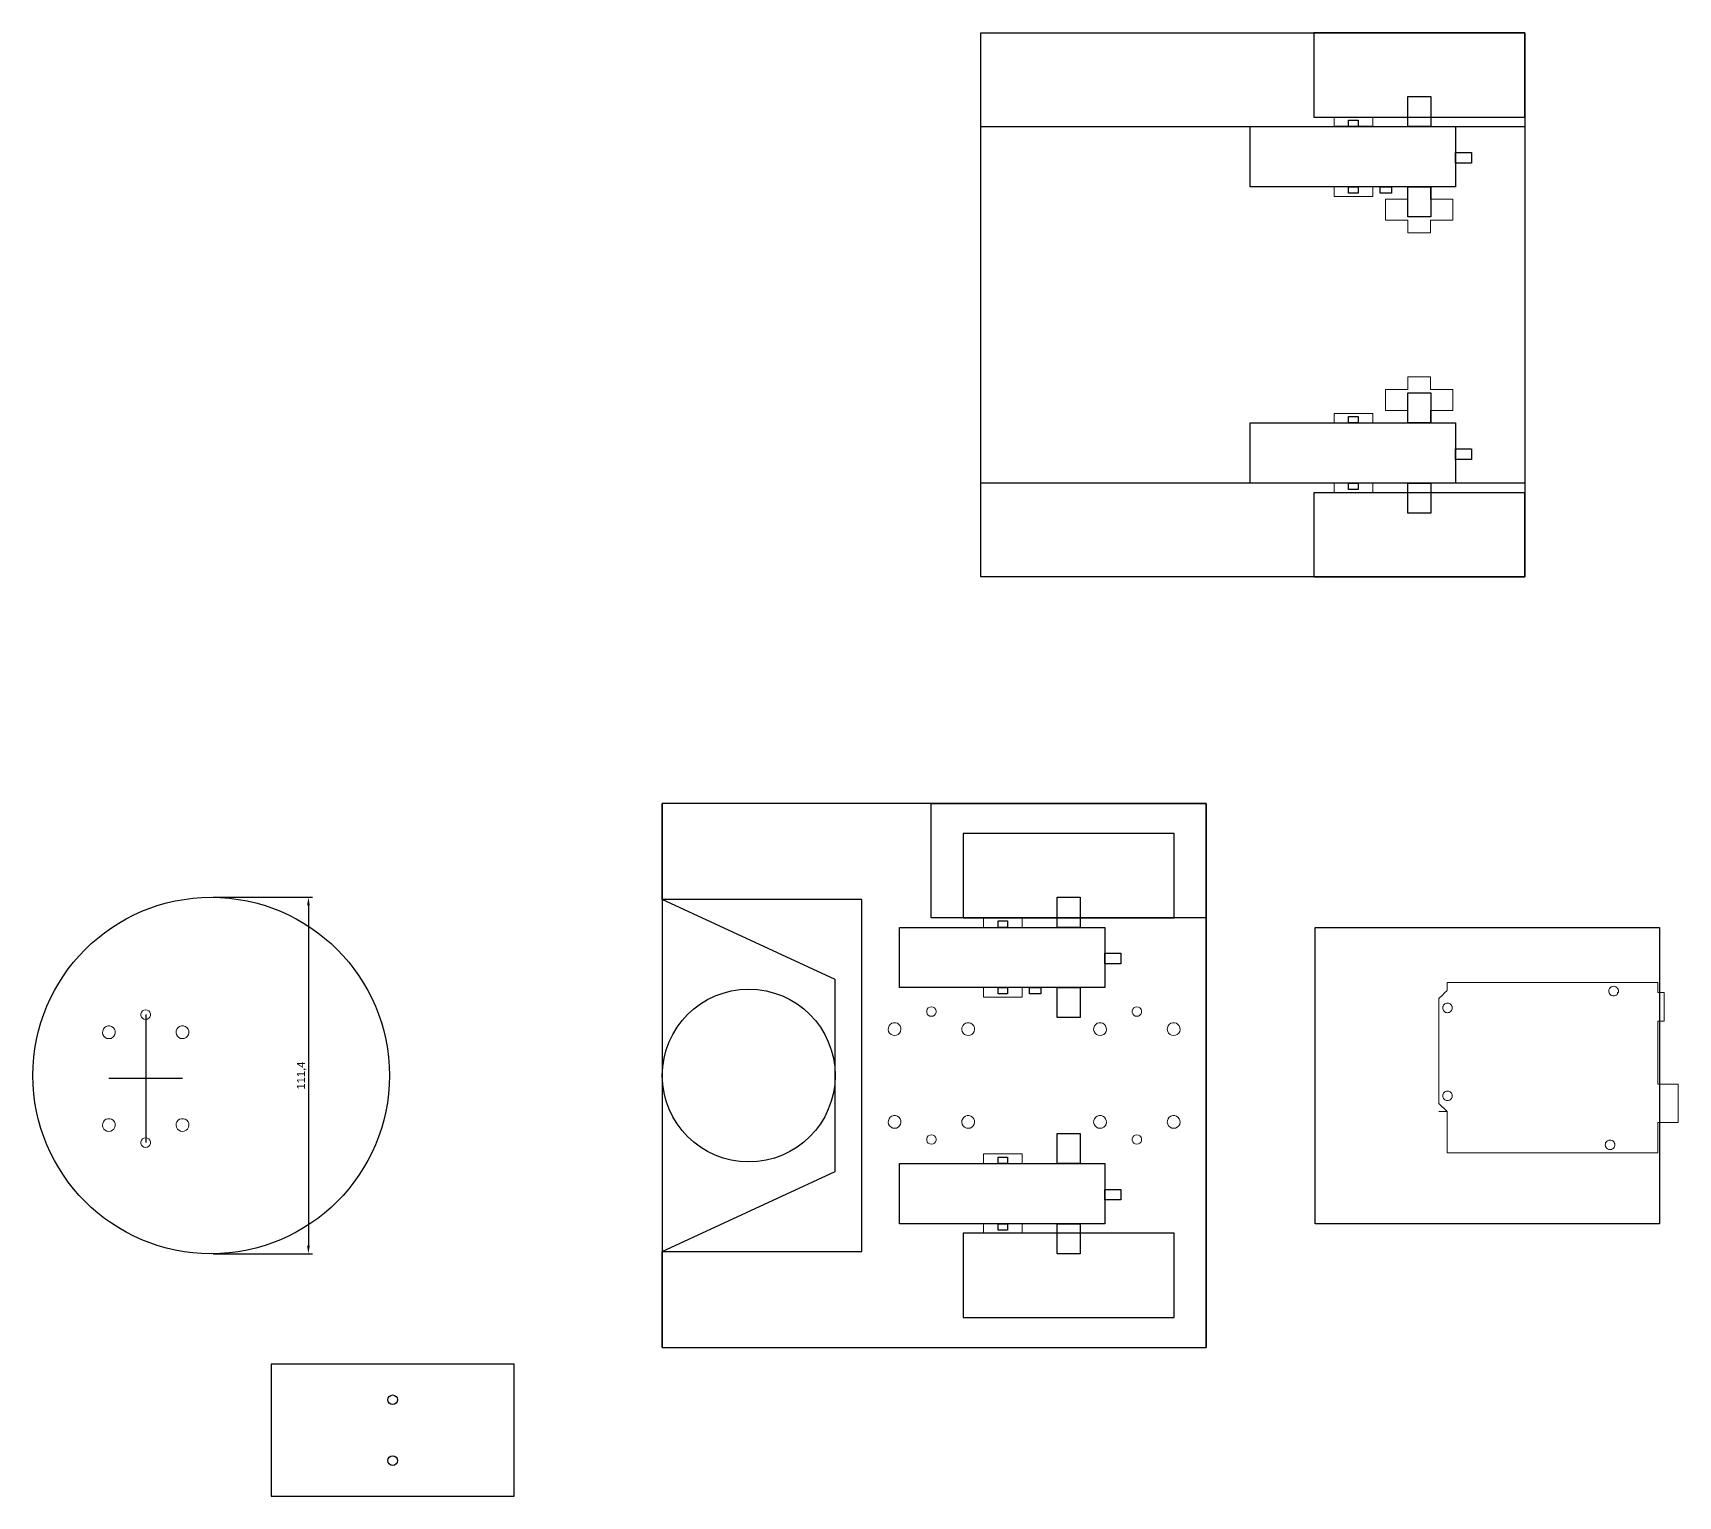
# Model space of a CAD drawing. Header units: millimetres. Extents: x -1479 to 8457, y 1606 to 10461.
# Drawn here: x 2132 to 2646, y 2686 to 3143 of the extents above; entities that cross this region are included whole.
import ezdxf

# ---------------------------------------------------------------- set-up
doc = ezdxf.new("R2010")
doc.units = ezdxf.units.MM
doc.layers.add('Capa 1', color=7, linetype='Continuous')
doc.layers.add('Layer 1', color=7, linetype='Continuous')
doc.styles.get("Standard").update_dxf_attribs({"font": 'Arial.ttf'})
doc.dimstyles.new('ISO-25', dxfattribs={"dimtxt": 2.5, "dimasz": 2.5, "dimexe": 1.25, "dimexo": 0.625, "dimtad": 1, "dimtxsty": 'Standard', "dimcen": 2.5, "dimadec": 0, "dimazin": 0, "dimtfac": 1, "dimtmove": 0, "dimatfit": 3, "dimfxl": 1, "dimarcsym": 0})

# ---------------------------------------------------------------- blocks, each defined once
blk = doc.blocks.new('*D3')
at = {"color": 0, "lineweight": -2, "transparency": 16777216}
for p, q in [((2188.59, 2873.12), (2219.61, 2873.12)), ((2218.36, 2870.62), (2218.36, 2764.22)), ((2188.59, 2761.72), (2219.61, 2761.72))]:
    blk.add_line(p, q, dxfattribs=at)
at = {"color": 0, "transparency": 16777216}
for points in [[(2217.94, 2870.62), (2218.77, 2870.62), (2218.36, 2873.12)], [(2217.94, 2764.22), (2218.77, 2764.22), (2218.36, 2761.72)]]:
    blk.add_solid(points, dxfattribs=at)
at = {"layer": 'Defpoints', "color": 0, "transparency": 16777216}
for p in [(2187.96, 2873.12), (2187.96, 2761.72), (2218.36, 2761.72)]:
    blk.add_point(p, dxfattribs=at)
at = {"color": 0, "transparency": 16777216, "insert": (2216.23, 2817.42), "char_height": 2.5, "attachment_point": 5, "rotation": 90}
blk.add_mtext('111,4', dxfattribs=at)

msp = doc.modelspace()

# ---------------------------------------------------------------- linework, layer by layer
for p, q in [((2550.914, 3113.98), (2538.92, 3113.98)), ((2328.94, 2902.419), (2328.94, 2872.419)), ((2498.94, 2902.419), (2498.94, 2732.419)), ((2391.329, 2872.419), (2328.94, 2872.419)), ((2391.329, 2762.419), (2391.329, 2872.419)), ((2167.499, 2836.455), (2167.499, 2796.457)), ((2178.993, 2816.456), (2155.995, 2816.456)), ((2328.94, 2732.419), (2328.94, 2762.419)), ((2328.94, 2762.419), (2391.329, 2762.419))]:
    msp.add_line(p, q)
for points in [[(2428.516, 3143.278), (2598.516, 3143.278), (2598.516, 2973.278), (2428.516, 2973.278), (2428.516, 3143.278)], [(2532.516, 3143.278), (2532.516, 3116.978), (2598.516, 3116.978), (2598.516, 3143.278), (2532.516, 3143.278)], [(2565.516, 3113.98), (2561.916, 3113.98), (2561.916, 3123.38), (2569.116, 3123.38), (2569.116, 3113.98), (2561.916, 3113.98)], [(2544.916, 3113.98), (2543.416, 3113.98), (2543.416, 3115.98), (2546.416, 3115.98), (2546.416, 3113.98), (2543.416, 3113.98)], [(2598.516, 3002.577), (2428.516, 3002.577), (2428.516, 3113.98), (2598.516, 3113.98), (2598.516, 3002.577)], [(2576.816, 3113.98), (2576.816, 3095.18), (2512.616, 3095.18), (2512.616, 3113.98), (2576.816, 3113.98)], [(2581.816, 3104.58), (2581.816, 3102.593), (2576.816, 3102.593), (2576.816, 3105.884), (2581.816, 3105.884), (2581.816, 3104.58)], [(2544.916, 3093.18), (2543.416, 3093.18), (2543.416, 3095.18), (2546.416, 3095.18), (2546.416, 3093.18), (2543.416, 3093.18)], [(2553.266, 3093.18), (2553.266, 3095.18), (2556.766, 3095.18), (2556.766, 3093.18), (2553.266, 3093.18)], [(2565.516, 3085.78), (2561.916, 3085.78), (2561.916, 3095.18), (2569.116, 3095.18), (2569.116, 3085.78), (2561.916, 3085.78)], [(2565.516, 3021.377), (2561.916, 3021.377), (2561.916, 3030.777), (2569.116, 3030.777), (2569.116, 3021.377), (2561.916, 3021.377)], [(2544.916, 3021.377), (2543.416, 3021.377), (2543.416, 3023.377), (2546.416, 3023.377), (2546.416, 3021.377), (2543.416, 3021.377)], [(2576.816, 3021.377), (2576.816, 3002.577), (2512.616, 3002.577), (2512.616, 3021.377), (2576.816, 3021.377)], [(2581.816, 3011.977), (2581.816, 3009.991), (2576.816, 3009.991), (2576.816, 3013.281), (2581.816, 3013.281), (2581.816, 3011.977)], [(2544.916, 3000.577), (2543.416, 3000.577), (2543.416, 3002.577), (2546.416, 3002.577), (2546.416, 3000.577), (2543.416, 3000.577)], [(2565.516, 2993.177), (2561.916, 2993.177), (2561.916, 3002.577), (2569.116, 3002.577), (2569.116, 2993.177), (2561.916, 2993.177)], [(2532.516, 2999.578), (2532.516, 2973.278), (2598.516, 2973.278), (2598.516, 2999.578), (2532.516, 2999.578)], [(2498.94, 2902.419), (2328.94, 2902.419), (2328.94, 2732.419), (2498.94, 2732.419), (2498.94, 2902.419)], [(2328.94, 2762.419), (2382.94, 2787.419), (2382.94, 2847.419), (2328.94, 2872.419), (2328.94, 2902.419)], [(2422.94, 2893.019), (2422.94, 2866.719), (2488.94, 2866.719), (2488.94, 2893.019), (2422.94, 2893.019)], [(2455.94, 2863.721), (2452.34, 2863.721), (2452.34, 2873.121), (2459.54, 2873.121), (2459.54, 2863.721), (2452.34, 2863.721)], [(2467.24, 2863.721), (2467.24, 2844.921), (2403.04, 2844.921), (2403.04, 2863.721), (2467.24, 2863.721)], [(2435.34, 2863.721), (2433.84, 2863.721), (2433.84, 2865.721), (2436.84, 2865.721), (2436.84, 2863.721), (2433.84, 2863.721)], [(2472.24, 2854.321), (2472.24, 2852.334), (2467.24, 2852.334), (2467.24, 2855.625), (2472.24, 2855.625), (2472.24, 2854.321)], [(2435.34, 2842.921), (2433.84, 2842.921), (2433.84, 2844.921), (2436.84, 2844.921), (2436.84, 2842.921), (2433.84, 2842.921)], [(2443.69, 2842.921), (2443.69, 2844.921), (2447.19, 2844.921), (2447.19, 2842.921), (2443.69, 2842.921)], [(2455.94, 2835.521), (2452.34, 2835.521), (2452.34, 2844.921), (2459.54, 2844.921), (2459.54, 2835.521), (2452.34, 2835.521)], [(2455.94, 2789.918), (2452.34, 2789.918), (2452.34, 2799.318), (2459.54, 2799.318), (2459.54, 2789.918), (2452.34, 2789.918)], [(2435.34, 2789.918), (2433.84, 2789.918), (2433.84, 2791.918), (2436.84, 2791.918), (2436.84, 2789.918), (2433.84, 2789.918)], [(2467.24, 2789.918), (2467.24, 2771.118), (2403.04, 2771.118), (2403.04, 2789.918), (2467.24, 2789.918)], [(2472.24, 2780.518), (2472.24, 2778.531), (2467.24, 2778.531), (2467.24, 2781.822), (2472.24, 2781.822), (2472.24, 2780.518)], [(2435.34, 2769.118), (2433.84, 2769.118), (2433.84, 2771.118), (2436.84, 2771.118), (2436.84, 2769.118), (2433.84, 2769.118)], [(2455.94, 2761.718), (2452.34, 2761.718), (2452.34, 2771.118), (2459.54, 2771.118), (2459.54, 2761.718), (2452.34, 2761.718)], [(2422.94, 2768.119), (2422.94, 2741.819), (2488.94, 2741.819), (2488.94, 2768.119), (2422.94, 2768.119)], [(2282.666, 2727.18), (2206.666, 2727.18), (2206.666, 2685.98), (2282.666, 2685.98), (2282.666, 2727.18)]]:
    msp.add_lwpolyline(points)
at = {"color": 1}
msp.add_lwpolyline([(2412.94, 2902.419), (2498.94, 2902.419), (2498.94, 2866.719), (2412.94, 2866.719)], close=True, dxfattribs=at)
msp.add_lwpolyline([(2532.966, 2863.721), (2640.577, 2863.721), (2640.577, 2771.118), (2532.966, 2771.118)], close=True)
for centre, radius in [((2187.963, 2817.419), 55.701), ((2355.94, 2817.419), 27), ((2244.666, 2716.08), 1.5), ((2244.666, 2697.08), 1.5)]:
    msp.add_circle(centre, radius)
at = {"layer": 'Capa 1', "lineweight": 0}
for points in [[(2640.057, 2846.498), (2640.057, 2845.816), (2640.057, 2845.318), (2640.057, 2845.128), (2640.057, 2844.156), (2640.057, 2843.404), (2642.012, 2843.404), (2642.012, 2843.39), (2642.012, 2843.16), (2642.012, 2842.666), (2642.012, 2842.562), (2642.012, 2841.566), (2642.012, 2841.014), (2642.012, 2840.515), (2642.012, 2839.623), (2642.012, 2838.463), (2642.012, 2837.965), (2642.012, 2835.912), (2642.012, 2835.414), (2642.012, 2834.437), (2640.057, 2834.437), (2640.057, 2834.42), (2640.057, 2834.317), (2640.057, 2833.545), (2640.057, 2833.361), (2640.057, 2833.321), (2640.057, 2832.863), (2640.057, 2832.349), (2640.057, 2832.249), (2640.057, 2831.951), (2640.057, 2830.954), (2640.057, 2830.805), (2640.057, 2829.958), (2640.057, 2828.559), (2640.057, 2828.061), (2640.057, 2827.965), (2640.057, 2826.67), (2640.057, 2823.94), (2640.057, 2817.292), (2640.057, 2816.706), (2640.057, 2814.677), (2646.359, 2814.677), (2646.359, 2813.111), (2646.359, 2811.691), (2646.359, 2811.406), (2646.359, 2811.105), (2646.359, 2808.076), (2646.359, 2808.025), (2646.359, 2807.595), (2646.359, 2807.546), (2646.359, 2806.124), (2646.359, 2805.887), (2646.359, 2805.708), (2646.359, 2804.14), (2646.359, 2802.72), (2640.057, 2802.72), (2640.057, 2800.085), (2640.057, 2794.107), (2640.057, 2793.28), (2635.256, 2793.28), (2632.267, 2793.28), (2627.715, 2793.28), (2626.589, 2793.28), (2624.721, 2793.28), (2623.595, 2793.28), (2622.638, 2793.28), (2613.643, 2793.28), (2610.353, 2793.28), (2608.584, 2793.28), (2602.312, 2793.28), (2600.202, 2793.28), (2599.673, 2793.28), (2597.427, 2793.28), (2596.968, 2793.28), (2595.839, 2793.28), (2593.327, 2793.28), (2590.727, 2793.28), (2575.794, 2793.28), (2575.666, 2793.28), (2575.553, 2793.28), (2574.166, 2793.28), (2574.166, 2806.129), (2572.81, 2806.129), (2572.8, 2806.129), (2571.637, 2806.129), (2571.637, 2806.13), (2572.8, 2806.13), (2572.81, 2806.13), (2574.166, 2806.13), (2572.81, 2807.486), (2572.8, 2807.496), (2572.75, 2807.546), (2572.22, 2808.076), (2571.637, 2808.658), (2571.637, 2810.57), (2571.637, 2810.577), (2571.637, 2814.801), (2571.637, 2815.563), (2571.637, 2816.56), (2571.637, 2816.706), (2571.637, 2818.084), (2571.637, 2819.08), (2571.637, 2820.63), (2571.637, 2821.626), (2571.637, 2822.361), (2571.637, 2826.67), (2571.637, 2827.965), (2571.637, 2828.061), (2571.637, 2828.559), (2571.637, 2829.958), (2571.637, 2830.805), (2571.637, 2830.954), (2571.637, 2831.951), (2571.637, 2832.249), (2571.637, 2832.349), (2571.637, 2832.863), (2571.637, 2833.321), (2571.637, 2833.361), (2571.637, 2833.545), (2571.637, 2834.317), (2571.637, 2835.414), (2571.637, 2835.912), (2571.637, 2837.965), (2571.637, 2838.463), (2571.637, 2839.623), (2571.637, 2840.052), (2571.637, 2840.515), (2571.637, 2841.014), (2571.637, 2841.49), (2571.712, 2841.566), (2572.709, 2842.562), (2573.307, 2843.16), (2574.167, 2844.02), (2574.168, 2844.02), (2574.168, 2844.021), (2574.116, 2844.072), (2574.168, 2844.072), (2574.168, 2844.156), (2574.168, 2845.128), (2574.168, 2845.303), (2574.168, 2845.318), (2574.168, 2845.816), (2574.168, 2846.498), (2599.673, 2846.498), (2600.202, 2846.498), (2608.584, 2846.498), (2640.057, 2846.498)], [(2627.448, 2843.16), (2627.448, 2843.39), (2627.601, 2843.39), (2627.648, 2843.39), (2627.686, 2843.513), (2627.715, 2843.805), (2627.686, 2844.097), (2627.668, 2844.156), (2627.601, 2844.375), (2627.6, 2844.378), (2627.463, 2844.637), (2627.276, 2844.864), (2627.049, 2845.05), (2626.943, 2845.107), (2626.904, 2845.128), (2626.79, 2845.188), (2626.509, 2845.274), (2626.217, 2845.303), (2625.925, 2845.274), (2625.644, 2845.188), (2625.531, 2845.128), (2625.492, 2845.107), (2625.386, 2845.05), (2625.159, 2844.864), (2624.973, 2844.637), (2624.834, 2844.378), (2624.767, 2844.156), (2624.75, 2844.097), (2624.721, 2843.805), (2624.75, 2843.513), (2624.834, 2843.232), (2624.873, 2843.16), (2624.944, 2843.027), (2624.973, 2842.973), (2625.159, 2842.747), (2625.385, 2842.562), (2625.386, 2842.561), (2625.561, 2842.467), (2625.644, 2842.422), (2625.753, 2842.389), (2625.925, 2842.337), (2626.217, 2842.309), (2626.509, 2842.337), (2626.79, 2842.422), (2627.049, 2842.561), (2627.05, 2842.562), (2627.276, 2842.747), (2627.448, 2842.955), (2627.448, 2843.16)], [(2575.679, 2839.127), (2575.542, 2839.386), (2575.356, 2839.614), (2575.345, 2839.623), (2575.128, 2839.799), (2574.869, 2839.937), (2574.588, 2840.023), (2574.296, 2840.052), (2574.005, 2840.023), (2573.724, 2839.937), (2573.466, 2839.799), (2573.249, 2839.623), (2573.238, 2839.614), (2573.052, 2839.386), (2572.914, 2839.127), (2572.871, 2838.985), (2572.829, 2838.846), (2572.8, 2838.554), (2572.809, 2838.463), (2572.829, 2838.263), (2572.914, 2837.982), (2572.923, 2837.965), (2573.052, 2837.723), (2573.238, 2837.496), (2573.466, 2837.31), (2573.724, 2837.172), (2574.005, 2837.086), (2574.296, 2837.058), (2574.547, 2837.082), (2574.588, 2837.086), (2574.869, 2837.172), (2575.128, 2837.31), (2575.356, 2837.496), (2575.542, 2837.723), (2575.67, 2837.965), (2575.679, 2837.982), (2575.765, 2838.263), (2575.785, 2838.463), (2575.794, 2838.554), (2575.765, 2838.846), (2575.723, 2838.985), (2575.679, 2839.127)], [(2574.015, 2812.553), (2573.734, 2812.468), (2573.715, 2812.458), (2573.475, 2812.329), (2573.248, 2812.144), (2573.062, 2811.917), (2572.923, 2811.658), (2572.839, 2811.377), (2572.81, 2811.085), (2572.839, 2810.793), (2572.904, 2810.577), (2572.906, 2810.57), (2572.923, 2810.512), (2573.062, 2810.253), (2573.248, 2810.026), (2573.475, 2809.84), (2573.734, 2809.702), (2574.015, 2809.616), (2574.306, 2809.588), (2574.547, 2809.611), (2574.598, 2809.616), (2574.879, 2809.702), (2575.138, 2809.84), (2575.366, 2810.026), (2575.552, 2810.253), (2575.689, 2810.512), (2575.707, 2810.57), (2575.709, 2810.577), (2575.775, 2810.793), (2575.794, 2810.984), (2575.804, 2811.085), (2575.794, 2811.185), (2575.775, 2811.377), (2575.689, 2811.658), (2575.666, 2811.701), (2575.553, 2811.915), (2575.552, 2811.917), (2575.366, 2812.144), (2575.138, 2812.329), (2574.898, 2812.458), (2574.879, 2812.468), (2574.598, 2812.553), (2574.306, 2812.582), (2574.015, 2812.553)], [(2624.944, 2797.253), (2624.799, 2797.239), (2624.721, 2797.215), (2624.518, 2797.153), (2624.259, 2797.015), (2624.033, 2796.83), (2623.948, 2796.725), (2623.847, 2796.602), (2623.708, 2796.343), (2623.645, 2796.133), (2623.624, 2796.062), (2623.595, 2795.77), (2623.624, 2795.478), (2623.708, 2795.198), (2623.847, 2794.938), (2623.948, 2794.816), (2624.033, 2794.712), (2624.259, 2794.526), (2624.518, 2794.387), (2624.721, 2794.326), (2624.799, 2794.302), (2624.944, 2794.288), (2625.091, 2794.274), (2625.383, 2794.302), (2625.561, 2794.356), (2625.664, 2794.387), (2625.753, 2794.435), (2625.923, 2794.526), (2626.15, 2794.712), (2626.336, 2794.938), (2626.474, 2795.198), (2626.56, 2795.478), (2626.589, 2795.77), (2626.56, 2796.062), (2626.538, 2796.133), (2626.474, 2796.343), (2626.336, 2796.602), (2626.15, 2796.83), (2625.923, 2797.015), (2625.753, 2797.106), (2625.664, 2797.153), (2625.383, 2797.239), (2625.091, 2797.268), (2624.944, 2797.253)]]:
    msp.add_lwpolyline(points, dxfattribs=at)
at = {"layer": 'Layer 1', "lineweight": 0}
for points in [[(2550.949, 3113.98), (2538.92, 3113.98), (2538.92, 3116.978)], [(2550.949, 3116.978), (2550.949, 3113.98)], [(2550.949, 3092.181), (2538.92, 3092.181), (2538.92, 3095.18), (2550.949, 3095.18), (2550.949, 3092.181)], [(2575.926, 3084.773), (2568.941, 3084.773), (2568.941, 3080.751), (2561.921, 3080.751), (2561.921, 3084.773), (2554.936, 3084.773), (2554.936, 3091.264), (2561.921, 3091.264), (2561.921, 3095.25), (2568.941, 3095.25), (2568.941, 3091.264), (2575.926, 3091.264), (2575.926, 3084.773)], [(2575.926, 3025.293), (2568.941, 3025.293), (2568.941, 3021.271), (2561.921, 3021.271), (2561.921, 3025.293), (2554.936, 3025.293), (2554.936, 3031.784), (2561.921, 3031.784), (2561.921, 3035.77), (2568.941, 3035.77), (2568.941, 3031.784), (2575.926, 3031.784), (2575.926, 3025.293)], [(2550.949, 3021.377), (2538.92, 3021.377), (2538.92, 3024.376), (2550.949, 3024.376), (2550.949, 3021.377)], [(2538.92, 2999.578), (2538.92, 3002.577), (2550.949, 3002.577), (2550.949, 2999.578)], [(2441.373, 2841.922), (2429.343, 2841.922), (2429.343, 2844.921), (2441.373, 2844.921), (2441.373, 2841.922)], [(2168.985, 2836.197), (2168.808, 2835.703), (2168.456, 2835.315), (2167.997, 2835.033), (2167.503, 2834.962), (2166.974, 2835.033), (2166.515, 2835.315), (2166.198, 2835.703), (2166.022, 2836.197), (2166.022, 2836.726), (2166.198, 2837.22), (2166.515, 2837.608), (2166.974, 2837.855), (2167.503, 2837.961), (2167.997, 2837.855), (2168.456, 2837.608), (2168.808, 2837.22), (2168.985, 2836.726), (2168.985, 2836.197)], [(2414.526, 2837.161), (2414.349, 2836.667), (2413.997, 2836.279), (2413.538, 2835.996), (2413.044, 2835.926), (2412.515, 2835.996), (2412.056, 2836.279), (2411.739, 2836.667), (2411.562, 2837.161), (2411.562, 2837.69), (2411.739, 2838.184), (2412.056, 2838.572), (2412.515, 2838.819), (2413.044, 2838.924), (2413.538, 2838.819), (2413.997, 2838.572), (2414.349, 2838.184), (2414.526, 2837.69), (2414.526, 2837.161)], [(2478.726, 2837.161), (2478.549, 2836.667), (2478.197, 2836.279), (2477.738, 2835.996), (2477.244, 2835.926), (2476.715, 2835.996), (2476.256, 2836.279), (2475.939, 2836.667), (2475.762, 2837.161), (2475.762, 2837.69), (2475.939, 2838.184), (2476.256, 2838.572), (2476.715, 2838.819), (2477.244, 2838.924), (2477.738, 2838.819), (2478.197, 2838.572), (2478.549, 2838.184), (2478.726, 2837.69), (2478.726, 2837.161)], [(2154.062, 2831.399), (2154.274, 2831.964), (2154.627, 2832.422), (2155.121, 2832.775), (2155.685, 2832.952), (2156.285, 2832.952), (2156.849, 2832.775), (2157.343, 2832.422), (2157.731, 2831.964), (2157.943, 2831.399), (2157.978, 2830.8), (2157.872, 2830.235), (2157.555, 2829.706), (2157.132, 2829.318), (2156.567, 2829.036), (2156.003, 2828.965), (2155.403, 2829.036), (2154.874, 2829.318), (2154.415, 2829.706), (2154.133, 2830.235), (2153.992, 2830.8), (2154.062, 2831.399)], [(2180.873, 2830.235), (2180.556, 2829.706), (2180.133, 2829.318), (2179.568, 2829.036), (2179.004, 2828.965), (2178.404, 2829.036), (2177.875, 2829.318), (2177.416, 2829.706), (2177.134, 2830.235), (2176.993, 2830.8), (2177.028, 2831.399), (2177.275, 2831.964), (2177.628, 2832.422), (2178.122, 2832.775), (2178.686, 2832.952), (2179.286, 2832.952), (2179.85, 2832.775), (2180.344, 2832.422), (2180.732, 2831.964), (2180.944, 2831.399), (2180.979, 2830.8), (2180.873, 2830.235)], [(2399.603, 2832.363), (2399.815, 2832.927), (2400.168, 2833.386), (2400.661, 2833.739), (2401.226, 2833.915), (2401.826, 2833.915), (2402.39, 2833.739), (2402.884, 2833.386), (2403.272, 2832.927), (2403.484, 2832.363), (2403.519, 2831.763), (2403.413, 2831.199), (2403.096, 2830.669), (2402.672, 2830.281), (2402.108, 2829.999), (2401.543, 2829.929), (2400.944, 2829.999), (2400.415, 2830.281), (2399.956, 2830.669), (2399.674, 2831.199), (2399.533, 2831.763), (2399.603, 2832.363)], [(2426.414, 2831.199), (2426.097, 2830.669), (2425.673, 2830.281), (2425.109, 2829.999), (2424.545, 2829.929), (2423.945, 2829.999), (2423.416, 2830.281), (2422.957, 2830.669), (2422.675, 2831.199), (2422.534, 2831.763), (2422.569, 2832.363), (2422.816, 2832.927), (2423.169, 2833.386), (2423.663, 2833.739), (2424.227, 2833.915), (2424.827, 2833.915), (2425.391, 2833.739), (2425.885, 2833.386), (2426.273, 2832.927), (2426.485, 2832.363), (2426.52, 2831.763), (2426.414, 2831.199)], [(2463.803, 2832.363), (2464.015, 2832.927), (2464.368, 2833.386), (2464.861, 2833.739), (2465.426, 2833.915), (2466.026, 2833.915), (2466.59, 2833.739), (2467.084, 2833.386), (2467.472, 2832.927), (2467.684, 2832.363), (2467.719, 2831.763), (2467.613, 2831.199), (2467.296, 2830.669), (2466.872, 2830.281), (2466.308, 2829.999), (2465.743, 2829.929), (2465.144, 2829.999), (2464.615, 2830.281), (2464.156, 2830.669), (2463.874, 2831.199), (2463.733, 2831.763), (2463.803, 2832.363)], [(2490.614, 2831.199), (2490.297, 2830.669), (2489.873, 2830.281), (2489.309, 2829.999), (2488.745, 2829.929), (2488.145, 2829.999), (2487.616, 2830.281), (2487.157, 2830.669), (2486.875, 2831.199), (2486.734, 2831.763), (2486.769, 2832.363), (2487.016, 2832.927), (2487.369, 2833.386), (2487.863, 2833.739), (2488.427, 2833.915), (2489.027, 2833.915), (2489.591, 2833.739), (2490.085, 2833.386), (2490.473, 2832.927), (2490.685, 2832.363), (2490.72, 2831.763), (2490.614, 2831.199)], [(2154.874, 2800.32), (2154.415, 2800.708), (2154.133, 2801.237), (2153.992, 2801.801), (2154.062, 2802.401), (2154.274, 2802.965), (2154.627, 2803.424), (2155.121, 2803.777), (2155.685, 2803.918), (2156.285, 2803.918), (2156.849, 2803.777), (2157.343, 2803.424), (2157.731, 2802.965), (2157.943, 2802.401), (2157.978, 2801.801), (2157.872, 2801.237), (2157.555, 2800.708), (2157.132, 2800.32), (2156.567, 2800.037), (2156.003, 2799.967), (2155.403, 2800.037), (2154.874, 2800.32)], [(2180.873, 2801.237), (2180.556, 2800.708), (2180.133, 2800.32), (2179.568, 2800.037), (2179.004, 2799.967), (2178.404, 2800.037), (2177.875, 2800.32), (2177.416, 2800.708), (2177.134, 2801.237), (2176.993, 2801.801), (2177.028, 2802.401), (2177.275, 2802.965), (2177.628, 2803.424), (2178.122, 2803.777), (2178.686, 2803.918), (2179.286, 2803.918), (2179.85, 2803.777), (2180.344, 2803.424), (2180.732, 2802.965), (2180.944, 2802.401), (2180.979, 2801.801), (2180.873, 2801.237)], [(2400.415, 2801.283), (2399.956, 2801.671), (2399.674, 2802.2), (2399.533, 2802.765), (2399.603, 2803.364), (2399.815, 2803.929), (2400.168, 2804.388), (2400.661, 2804.74), (2401.226, 2804.881), (2401.826, 2804.881), (2402.39, 2804.74), (2402.884, 2804.388), (2403.272, 2803.929), (2403.484, 2803.364), (2403.519, 2802.765), (2403.413, 2802.2), (2403.096, 2801.671), (2402.672, 2801.283), (2402.108, 2801.001), (2401.543, 2800.93), (2400.944, 2801.001), (2400.415, 2801.283)], [(2426.414, 2802.2), (2426.097, 2801.671), (2425.673, 2801.283), (2425.109, 2801.001), (2424.545, 2800.93), (2423.945, 2801.001), (2423.416, 2801.283), (2422.957, 2801.671), (2422.675, 2802.2), (2422.534, 2802.765), (2422.569, 2803.364), (2422.816, 2803.929), (2423.169, 2804.388), (2423.663, 2804.74), (2424.227, 2804.881), (2424.827, 2804.881), (2425.391, 2804.74), (2425.885, 2804.388), (2426.273, 2803.929), (2426.485, 2803.364), (2426.52, 2802.765), (2426.414, 2802.2)], [(2464.615, 2801.283), (2464.156, 2801.671), (2463.874, 2802.2), (2463.733, 2802.765), (2463.803, 2803.364), (2464.015, 2803.929), (2464.368, 2804.388), (2464.861, 2804.74), (2465.426, 2804.881), (2466.026, 2804.881), (2466.59, 2804.74), (2467.084, 2804.388), (2467.472, 2803.929), (2467.684, 2803.364), (2467.719, 2802.765), (2467.613, 2802.2), (2467.296, 2801.671), (2466.872, 2801.283), (2466.308, 2801.001), (2465.743, 2800.93), (2465.144, 2801.001), (2464.615, 2801.283)], [(2490.614, 2802.2), (2490.297, 2801.671), (2489.873, 2801.283), (2489.309, 2801.001), (2488.745, 2800.93), (2488.145, 2801.001), (2487.616, 2801.283), (2487.157, 2801.671), (2486.875, 2802.2), (2486.734, 2802.765), (2486.769, 2803.364), (2487.016, 2803.929), (2487.369, 2804.388), (2487.863, 2804.74), (2488.427, 2804.881), (2489.027, 2804.881), (2489.591, 2804.74), (2490.085, 2804.388), (2490.473, 2803.929), (2490.685, 2803.364), (2490.72, 2802.765), (2490.614, 2802.2)], [(2168.985, 2796.192), (2168.808, 2795.698), (2168.456, 2795.31), (2167.997, 2795.063), (2167.503, 2794.957), (2166.974, 2795.063), (2166.515, 2795.31), (2166.198, 2795.698), (2166.022, 2796.192), (2166.022, 2796.721), (2166.198, 2797.215), (2166.515, 2797.603), (2166.974, 2797.85), (2167.503, 2797.956), (2167.997, 2797.85), (2168.456, 2797.603), (2168.808, 2797.215), (2168.985, 2796.721), (2168.985, 2796.192)], [(2414.526, 2797.156), (2414.349, 2796.662), (2413.997, 2796.274), (2413.538, 2796.027), (2413.044, 2795.921), (2412.515, 2796.027), (2412.056, 2796.274), (2411.739, 2796.662), (2411.562, 2797.156), (2411.562, 2797.685), (2411.739, 2798.179), (2412.056, 2798.567), (2412.515, 2798.814), (2413.044, 2798.919), (2413.538, 2798.814), (2413.997, 2798.567), (2414.349, 2798.179), (2414.526, 2797.685), (2414.526, 2797.156)], [(2478.726, 2797.156), (2478.549, 2796.662), (2478.197, 2796.274), (2477.738, 2796.027), (2477.244, 2795.921), (2476.715, 2796.027), (2476.256, 2796.274), (2475.939, 2796.662), (2475.762, 2797.156), (2475.762, 2797.685), (2475.939, 2798.179), (2476.256, 2798.567), (2476.715, 2798.814), (2477.244, 2798.919), (2477.738, 2798.814), (2478.197, 2798.567), (2478.549, 2798.179), (2478.726, 2797.685), (2478.726, 2797.156)], [(2441.373, 2789.918), (2429.343, 2789.918), (2429.343, 2792.916), (2441.373, 2792.916), (2441.373, 2789.918)], [(2429.343, 2768.119), (2429.343, 2771.118), (2441.373, 2771.118), (2441.373, 2768.119)]]:
    msp.add_lwpolyline(points, dxfattribs=at)
msp.add_lwpolyline([(2441.373, 2866.719), (2441.373, 2863.721), (2429.343, 2863.721), (2429.343, 2866.719)], close=True, dxfattribs=at)

# ---------------------------------------------------------------- dimensions: what is measured, and where the dimension line sits
dim = msp.add_linear_dim(base=(2218.357, 2761.718), p1=(2187.963, 2873.121), p2=(2187.963, 2761.718), angle=90, dimstyle='ISO-25')
dim.commit()
dim.dimension.update_dxf_attribs({"geometry": '*D3', "text_midpoint": (2216.23, 2817.419)})

doc.saveas('drawing.dxf')
